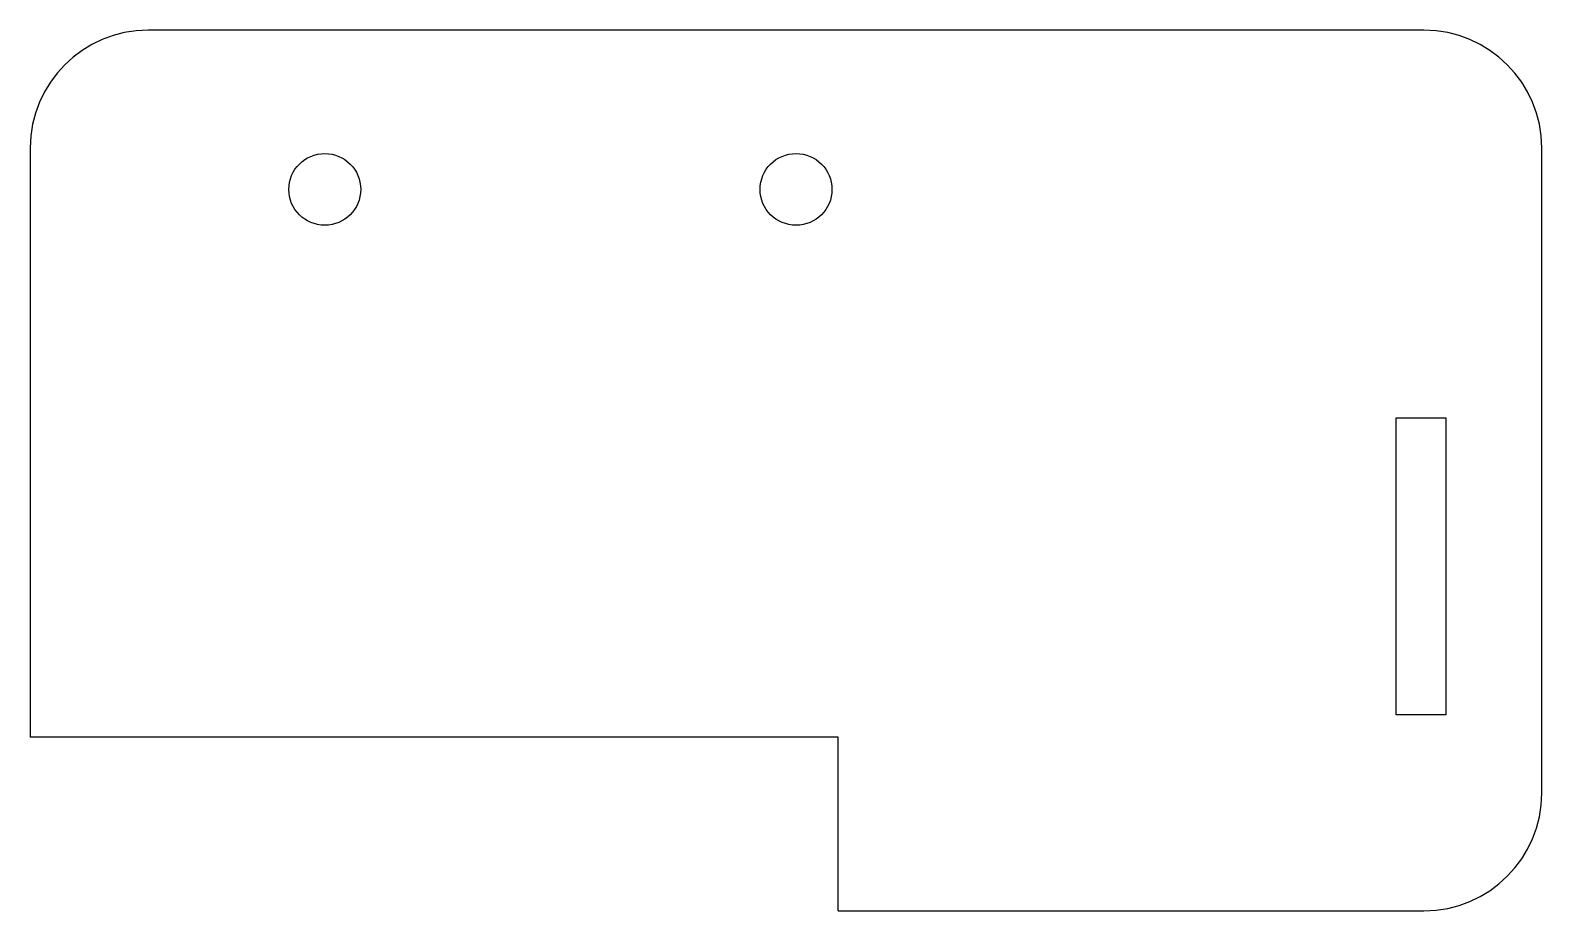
# Model space of a CAD drawing. Header units: millimetres. Extents: x 0 to 128, y -15 to 60.
import ezdxf

# ---------------------------------------------------------------- set-up
doc = ezdxf.new("R2010")
doc.units = ezdxf.units.MM

msp = doc.modelspace()

# ---------------------------------------------------------------- linework, layer by layer
at = {"color": 7, "linetype": 'Continuous', "lineweight": 25}
for p, q in [((118.3, 60), (10, 60)), ((0, 50), (0, 0)), ((128.3, -4.75), (128.3, 50)), ((115.95, 1.9), (115.95, 27.1)), ((115.95, 27.1), (120.15, 27.1)), ((120.15, 27.1), (120.15, 1.9)), ((120.15, 1.9), (115.95, 1.9)), ((68.59, 0), (0, 0)), ((68.59, -14.75), (68.59, 0)), ((68.59, -14.75), (118.3, -14.75))]:
    msp.add_line(p, q, dxfattribs=at)
for centre, start, end in [((10, 50), 90, 180), ((118.3, 50), 0, 90), ((118.3, -4.75), 270, 0)]:
    msp.add_arc(centre, 10, start, end, dxfattribs=at)
for centre in [(25, 46.49), (65, 46.49)]:
    msp.add_ellipse(centre, major_axis=(-3.05, 0), ratio=0.998205, dxfattribs=at)

doc.saveas('drawing.dxf')
